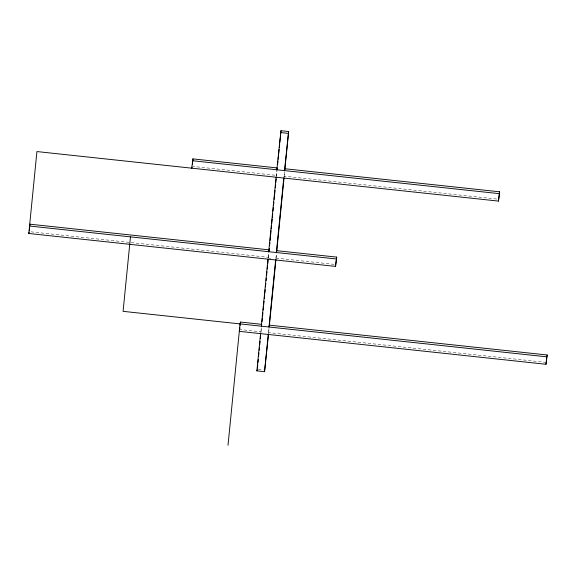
<?xml version="1.0" encoding="UTF-8"?>
<svg xmlns="http://www.w3.org/2000/svg" width="576" height="576" viewBox="0 0 576 576"><rect width="100%" height="100%" fill="white"/><g stroke="black" fill="none" stroke-linecap="round" stroke-linejoin="round"><path stroke-width="0.43" stroke-dasharray="2.88 2.16" d="M261.288 327.744L260.798 332.712L261.014 331.79L239.746 329.508M268.272 257.407L268.927 250.783M277.056 168.862L276.314 176.306L276.538 175.392L193.075 166.428M260.957 332.431L261.425 327.65M268.394 257.45L268.898 252.346M276.451 176.227L277.027 170.424M268.956 328.565L268.466 333.533L268.682 332.611L546.458 362.426M275.94 258.228L276.43 253.26M284.479 172.166L283.982 177.134L284.206 176.213L497.11 199.066M268.625 333.252L269.15 327.895M276.062 258.278L276.566 253.174M284.119 177.048L284.652 171.691M268.186 258.235L268.409 257.314L30.132 231.739M276.077 258.134L335.059 264.463M269.042 258.322L270.742 258.509M258.178 369.115L263.29 369.67"/><path stroke-width="0.86" d="M283.766 178.056L276.372 252.526L276.811 250.69L336.694 257.112L335.513 266.407L28.8 233.482L36.929 151.56L498.456 201.096L499.637 191.808L284.94 168.761L284.501 170.604L288.634 131.53L280.973 130.702L276.833 169.783L277.272 167.94L192.924 158.89L191.743 168.178L192.038 166.946M29.318 230.81L29.65 227.506M29.815 225.85L29.981 224.194L269.143 249.862L268.704 251.705L276.098 177.228M130.471 236.866L123.084 311.342L546.761 356.825L547.2 354.982L269.424 325.166L268.985 327.002L275.638 259.978M192.348 164.678L192.924 158.89M228.002 445.298L240.048 323.899L240.487 322.056L261.756 324.338L261.317 326.182L267.97 259.157M239.911 327.852L239.306 331.344L546.019 364.27L547.2 354.982M240.156 325.368L240.487 322.056M268.531 334.145L264.55 371.693L256.882 370.865L260.575 333.626M257.414 368.136L257.767 364.565M257.94 362.779L258.3 359.208M258.559 356.53L258.919 352.958M259.186 350.28L259.445 347.602M259.711 344.923L260.071 341.359M260.33 338.681L260.597 336.002M262.015 321.718L262.368 318.146M262.548 316.361L262.901 312.79M263.167 310.118L263.52 306.547M263.7 304.762L264.053 301.19M264.319 298.512L264.672 294.941M264.852 293.155L265.205 289.584M265.471 286.906L265.824 283.334M266.09 280.656L266.357 277.985M266.623 275.306L266.976 271.735M267.242 269.057L267.595 265.486M267.775 263.7L268.128 260.129M269.1 250.308L269.28 248.522M269.546 245.851L269.899 242.28M270.079 240.494L270.432 236.923M270.605 235.138L271.051 230.674M271.224 228.888L271.584 225.317M271.757 223.531L272.203 219.067M272.376 217.282L272.736 213.718M272.995 211.039L273.355 207.468M273.528 205.682L273.881 202.111M274.147 199.433L274.507 195.862M274.68 194.076L275.033 190.505M275.299 187.826L275.652 184.262M275.832 182.477L276.185 178.906M277.603 164.621L277.956 161.05M278.136 159.264L278.489 155.693M278.669 153.907L279.108 149.45M279.288 147.665L279.641 144.094M279.821 142.308L280.26 137.844M280.44 136.058L280.973 130.702M264.55 371.693L268.243 334.454M269.33 326.11L275.969 259.164M276.768 251.136L284.033 177.941M284.832 169.906L288.634 131.53M335.513 266.407L336.694 257.112M498.456 201.096L499.637 191.808M546.019 364.27L546.761 356.825M29.981 224.194L29.542 226.037L336.254 258.955M28.8 233.482L29.095 232.25M256.882 370.865L257.177 369.641M280.534 132.545L288.202 133.366M192.485 160.726L499.198 193.651"/></g></svg>
